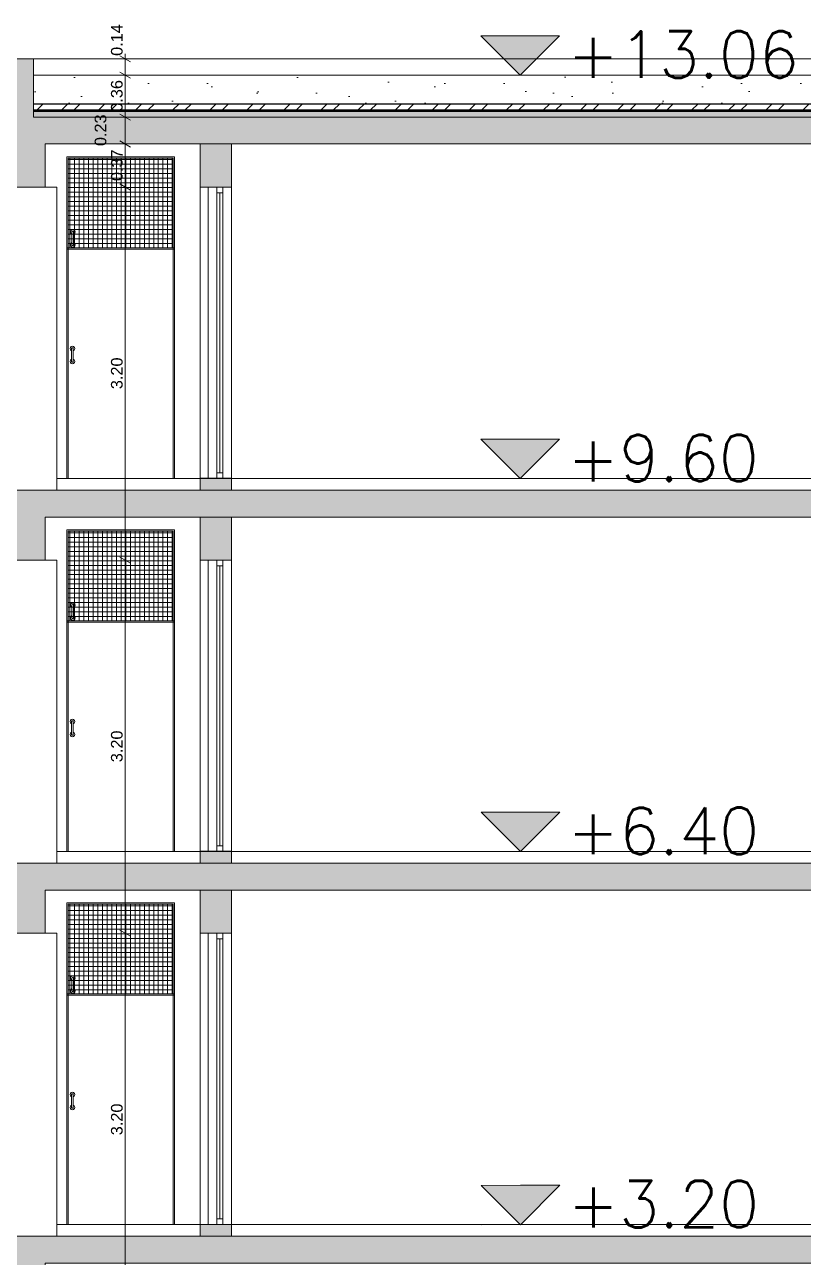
# Model space of a CAD drawing. Header units: millimetres. Extents: x 475616349 to 476941521, y 4620115302 to 4621446928.
# Drawn here: x 476648706 to 476655391, y 4620572790 to 4620583364 of the extents above; entities that cross this region are included whole.
import ezdxf

# ---------------------------------------------------------------- set-up
doc = ezdxf.new("R2010")
doc.units = ezdxf.units.MM
doc.header["$MEASUREMENT"] = 0
doc.linetypes.add('Long Dashed', pattern=[1058.333302, 634.99999, -423.333311])
for name, color, linetype, lineweight in [('0_0 Architecture_Pen_No__7', 7, 'Continuous', 0), ('0_Pen_No__1_Pen_No__250', 7, 'Continuous', 0), ('0_Pen_No__250_Pen_No__142', 142, 'Continuous', 0), ('2D Drafting - General_Pen_No__250_Pen_No__7', 7, 'Continuous', 0), ('2D Drafting - General_Pen_No__250_Pen_No__7_Pen_No__250', 7, 'Continuous', 0), ('2D Drafting - General_Pen_No__250_Pen_No__7_Pen_No__7', 7, 'Continuous', 0), ('Dimensioning - General_Pen_No__142', 142, 'Continuous', 0), ('gegmebi_Pen_No__7_Pen_No__250', 7, 'Continuous', 0), ('gegmebi_Pen_No__7_Pen_No__7', 7, 'Continuous', 0), ('kar-panjara_Pen_No__7_Pen_No__250', 7, 'Continuous', 0), ('New_2D Drafting - General_Pen_No__250', 7, 'Continuous', 0), ('New_2D Drafting - General_Pen_No__250_Pen_No__7_Pen_No__250', 7, 'Continuous', 0), ('New_Structural - Bearing_Pen_No__250', 7, 'Continuous', 0), ('zoma_Pen_No__1_Pen_No__142', 142, 'Continuous', 0)]:
    doc.layers.add(name, color=color, linetype=linetype, lineweight=lineweight)
doc.layers.add('Dimensioning - General', color=7, linetype='Continuous')
doc.layers.add('New_2D Drafting - General_Pen_No__254', color=7, linetype='Continuous', lineweight=0, true_color=0xcccccc)
doc.layers.add('New_Structural - Bearing_Pen_No__14', color=7, linetype='Continuous', lineweight=0, true_color=0xc6880c)
doc.styles.add('GENERATED_STYLE_2', font='arial.ttf')
doc.dimstyles.new('GENERATED_STYLE__5', dxfattribs={"dimtxt": 100, "dimasz": 68.640772, "dimexe": 0.18, "dimexo": 0.0625, "dimgap": 0.09, "dimtad": 1, "dimlfac": 0.001, "dimzin": 0, "dimdsep": 46, "dimtxsty": 'GENERATED_STYLE_2', "dimblk": 'ARROWHEAD_2', "dimblk1": 'ARROWHEAD_2', "dimblk2": 'ARROWHEAD_2', "dimcen": 0.09, "dimse1": 1, "dimse2": 1, "dimclrd": 142, "dimclre": 142, "dimclrt": 142, "dimadec": 0, "dimazin": 0, "dimtfac": 1, "dimtdec": 4, "dimtmove": 0, "dimatfit": 3, "dimfxl": 1, "dimtolj": 1, "dimtzin": 0, "dimarcsym": 0})
pattern_1 = [(0, (476577134.07, 4620325125.74), (0, 40), []), (90, (476577134.07, 4620325125.74), (-40, 0), [])]
pattern_2 = [(45, (476577134.1, 4620325125.74), (-459.6194, 459.6194), []), (45, (476577042.15, 4620325217.66), (-459.6194, 459.6194), [])]

# ---------------------------------------------------------------- blocks, each defined once
blk = doc.blocks.new('*D269', base_point=(476577134, 4620325126))
at = {"layer": 'Dimensioning - General_Pen_No__142', "color": 142, "linetype": 'Continuous', "lineweight": 0, "transparency": 16777216}
for p, q in [((476649524, 4620575597), (476649614, 4620575544)), ((476649569, 4620572370), (476649569, 4620575570)), ((476649524, 4620572397), (476649614, 4620572344))]:
    blk.add_line(p, q, dxfattribs=at)
at = {"layer": 'Dimensioning - General_Pen_No__142', "color": 142, "lineweight": 0, "transparency": 16777216, "insert": (476649549, 4620573837), "char_height": 100, "attachment_point": 7, "rotation": 90, "style": 'GENERATED_STYLE_2'}
blk.add_mtext('\\A1;{\\pql;\\fArial CYR|b0|i0|c204|p34;3.20}', dxfattribs=at)
blk = doc.blocks.new('ARROWHEAD_2')
at = {"color": 0, "linetype": 'Continuous', "lineweight": 0}
for p, q in [((0, 0), (-1, 0)), ((-0.38, -0.66), (0.38, 0.66))]:
    blk.add_line(p, q, dxfattribs=at)
blk = doc.blocks.new('*D270', base_point=(476577134, 4620325126))
at = {"layer": 'Dimensioning - General_Pen_No__142', "color": 142, "linetype": 'Continuous', "lineweight": 0, "transparency": 16777216}
for p, q in [((476649524, 4620578797), (476649614, 4620578744)), ((476649569, 4620575570), (476649569, 4620578770)), ((476649524, 4620575597), (476649614, 4620575544))]:
    blk.add_line(p, q, dxfattribs=at)
at = {"layer": 'Dimensioning - General_Pen_No__142', "color": 142, "lineweight": 0, "transparency": 16777216, "insert": (476649549, 4620577037), "char_height": 100, "attachment_point": 7, "rotation": 90, "style": 'GENERATED_STYLE_2'}
blk.add_mtext('\\A1;{\\pql;\\fArial CYR|b0|i0|c204|p34;3.20}', dxfattribs=at)
blk = doc.blocks.new('*D271', base_point=(476577134, 4620325126))
at = {"layer": 'Dimensioning - General_Pen_No__142', "color": 142, "linetype": 'Continuous', "lineweight": 0, "transparency": 16777216}
for p, q in [((476649524, 4620581997), (476649614, 4620581944)), ((476649569, 4620578770), (476649569, 4620581970)), ((476649524, 4620578797), (476649614, 4620578744))]:
    blk.add_line(p, q, dxfattribs=at)
at = {"layer": 'Dimensioning - General_Pen_No__142', "color": 142, "lineweight": 0, "transparency": 16777216, "insert": (476649549, 4620580237), "char_height": 100, "attachment_point": 7, "rotation": 90, "style": 'GENERATED_STYLE_2'}
blk.add_mtext('\\A1;{\\pql;\\fArial CYR|b0|i0|c204|p34;3.20}', dxfattribs=at)
blk = doc.blocks.new('*D272', base_point=(476577134, 4620325126))
at = {"layer": 'Dimensioning - General_Pen_No__142', "color": 142, "linetype": 'Continuous', "lineweight": 0, "transparency": 16777216}
for p, q in [((476649524, 4620582366), (476649614, 4620582314)), ((476649569, 4620581970), (476649569, 4620582340)), ((476649524, 4620581997), (476649614, 4620581944))]:
    blk.add_line(p, q, dxfattribs=at)
at = {"layer": 'Dimensioning - General_Pen_No__142', "color": 142, "lineweight": 0, "transparency": 16777216, "char_height": 100, "attachment_point": 7, "rotation": 90, "style": 'GENERATED_STYLE_2'}
for s, insert in [('\\A1;{\\pql;\\fArial CYR|b0|i0|c204|p34;0.23}', (476649409, 4620582322)), ('\\A1;{\\pql;\\fArial CYR|b0|i0|c204|p34;0.37}', (476649549, 4620582022))]:
    blk.add_mtext(s, dxfattribs=dict(at, insert=insert))
blk = doc.blocks.new('*D273', base_point=(476577134, 4620325126))
at = {"layer": 'Dimensioning - General_Pen_No__142', "color": 142, "linetype": 'Continuous', "lineweight": 0, "transparency": 16777216}
for p, q in [((476649524, 4620582597), (476649614, 4620582544)), ((476649569, 4620582340), (476649569, 4620582570)), ((476649524, 4620582366), (476649614, 4620582314))]:
    blk.add_line(p, q, dxfattribs=at)
blk = doc.blocks.new('*D274', base_point=(476577134, 4620325126))
at = {"layer": 'Dimensioning - General_Pen_No__142', "color": 142, "linetype": 'Continuous', "lineweight": 0, "transparency": 16777216}
for p, q in [((476649524, 4620582957), (476649614, 4620582904)), ((476649569, 4620582570), (476649569, 4620582930)), ((476649524, 4620582597), (476649614, 4620582544))]:
    blk.add_line(p, q, dxfattribs=at)
at = {"layer": 'Dimensioning - General_Pen_No__142', "color": 142, "lineweight": 0, "transparency": 16777216, "insert": (476649549, 4620582617), "char_height": 100, "attachment_point": 7, "rotation": 90, "style": 'GENERATED_STYLE_2'}
blk.add_mtext('\\A1;{\\pql;\\fArial CYR|b0|i0|c204|p34;0.36}', dxfattribs=at)
blk = doc.blocks.new('*D275', base_point=(476577134, 4620325126))
at = {"layer": 'Dimensioning - General_Pen_No__142', "color": 142, "linetype": 'Continuous', "lineweight": 0, "transparency": 16777216}
for p, q in [((476649614, 4620583044), (476649524, 4620583096)), ((476649569, 4620583070), (476649569, 4620583114)), ((476649569, 4620582930), (476649569, 4620583070)), ((476649524, 4620582957), (476649614, 4620582904))]:
    blk.add_line(p, q, dxfattribs=at)
at = {"layer": 'Dimensioning - General_Pen_No__142', "color": 142, "lineweight": 0, "transparency": 16777216, "insert": (476649549, 4620583096), "char_height": 100, "attachment_point": 7, "rotation": 90, "style": 'GENERATED_STYLE_2'}
blk.add_mtext('\\A1;{\\pql;\\fArial CYR|b0|i0|c204|p34;0.14}', dxfattribs=at)

msp = doc.modelspace()

# ---------------------------------------------------------------- hatches: boundary and pattern name
at = {"layer": '0_0 Architecture_Pen_No__7', "linetype": 'Continuous', "lineweight": 0}
h = msp.add_hatch(dxfattribs=at)
h.set_pattern_fill('CUT_STONE', style=0, pattern_type=2)
h.set_pattern_definition([(45, (476577134.07, 4620325925.74), (-254.55844, 254.55844), [0, -240, 0, -360]), (110, (476577934.07, 4620325925.74), (338.28934, 123.12725), [0, -176, 0, -304])])
h.paths.add_polyline_path([(476660841.375, 4620582930.439), (476648781.411, 4620582930.439), (476648781.411, 4620582684.68), (476660841.375, 4620582684.68)])
h = msp.add_hatch(dxfattribs=at)
h.set_pattern_fill('DOUBLE_1_4', style=0, pattern_type=2)
h.set_pattern_definition(pattern_2)
h.paths.add_polyline_path([(476660841.375, 4620582684.68), (476648781.411, 4620582684.68), (476648781.411, 4620582681.68), (476660841.375, 4620582681.68)])
h = msp.add_hatch(dxfattribs=at)
h.set_pattern_fill('STEEL', style=0, pattern_type=2)
h.set_pattern_definition([(45, (476577134.07, 4620325125.74), (-159.09903, 159.09903), []), (45, (476577081.04, 4620325178.77), (-159.09903, 159.09903), [])])
h.paths.add_polyline_path([(476660841.375, 4620582681.68), (476648781.411, 4620582681.68), (476648781.411, 4620582632.059), (476660841.375, 4620582632.059)])
h = msp.add_hatch(dxfattribs=at)
h.set_pattern_fill('DOUBLE_1_4', style=0, pattern_type=2)
h.set_pattern_definition(pattern_2)
h.paths.add_polyline_path([(476660841.375, 4620582632.059), (476648781.411, 4620582632.059), (476648781.411, 4620582629.059), (476660841.375, 4620582629.059)])
h = msp.add_hatch(dxfattribs=at)
h.set_pattern_fill('ALUMINUM', style=0, pattern_type=2)
h.set_pattern_definition([(45, (476577134.07, 4620325125.74), (-176.7767, 176.7767), []), (45, (476577098.72, 4620325161.1), (-176.7767, 176.7767), []), (45, (476577063.36, 4620325196.45), (-176.7767, 176.7767), [])])
h.paths.add_polyline_path([(476660841.375, 4620582629.059), (476648781.411, 4620582629.059), (476648781.411, 4620582621.059), (476660841.375, 4620582621.059)])
h = msp.add_hatch(dxfattribs=at)
h.set_pattern_fill('STRUCTURAL_CONCRETE', style=0, pattern_type=2)
h.set_pattern_definition([(0, (476577134.1, 4620325125.74), (0, 623.5383), [60, -300]), (0, (476577314.1, 4620325437.5), (0, 623.5383), [60, -300]), (60, (476577134.1, 4620325125.74), (-540, 311.7692), [60, -300]), (60, (476577494.1, 4620325125.74), (-540, 311.7692), [60, -300]), (120, (476577194.1, 4620325125.74), (540, 311.7692), [60, -300]), (120, (476577554.1, 4620325125.74), (540, 311.7692), [60, -300]), (0, (476577134.07, 4620325185.74), (0, 120.000005), [0, -120.000005, 0, -180.00001]), (45, (476577194.07, 4620325185.74), (-84.852817, 84.852817), [0, -90.000004, 0, -150.000006])])
h.paths.add_polyline_path([(476660841.375, 4620582620.059), (476648781.411, 4620582620.059), (476648781.411, 4620582570.439), (476660841.375, 4620582570.439)])
at = {"layer": '0_Pen_No__250_Pen_No__142', "linetype": 'Continuous', "lineweight": 0}
for points in [[(476652961.474, 4620582930.437), (476653299.003, 4620583268.131), (476652623.78, 4620583267.966)], [(476652961.474, 4620579469.726), (476653299.003, 4620579807.419), (476652623.78, 4620579807.254)], [(476652962.255, 4620576269.725), (476653299.784, 4620576607.419), (476652624.562, 4620576607.254)], [(476652963.036, 4620573069.726), (476653300.565, 4620573407.419), (476652625.343, 4620573407.254)]]:
    msp.add_hatch(color=142, dxfattribs=at).paths.add_polyline_path(points)
at = {"layer": '2D Drafting - General_Pen_No__250_Pen_No__7', "linetype": 'Continuous', "lineweight": 0}
for points in [[(476648581.758, 4620581970.438), (476648581.758, 4620583070.007), (476648781.412, 4620583070.007), (476648781.412, 4620582570.439), (476660841.375, 4620582570.439), (476660841.375, 4620582340.346), (476659331.824, 4620582340.346), (476659031.408, 4620582340.346), (476648881.408, 4620582340.346), (476648881.408, 4620581970.438)], [(476647381.778, 4620579409.629), (476648511.408, 4620579409.63), (476648511.408, 4620579471.439), (476648581.757, 4620579471.439), (476648631.409, 4620579471.439), (476648631.409, 4620579370.439), (476660841.375, 4620579370.439), (476660841.375, 4620579140.346), (476659331.824, 4620579140.346), (476659031.408, 4620579140.346), (476648881.408, 4620579140.346), (476648881.408, 4620578770.439), (476648581.658, 4620578770.439), (476648581.717, 4620579189.559), (476648581.244, 4620579189.559), (476648543.451, 4620579189.559), (476647381.778, 4620579189.559)], [(476647381.778, 4620576209.629), (476648511.408, 4620576209.63), (476648511.408, 4620576271.439), (476648581.757, 4620576271.439), (476648631.409, 4620576271.439), (476648631.409, 4620576170.439), (476660841.375, 4620576170.439), (476660841.375, 4620575940.346), (476659331.824, 4620575940.346), (476659031.408, 4620575940.346), (476648881.408, 4620575940.346), (476648881.408, 4620575570.439), (476648581.658, 4620575570.439), (476648581.717, 4620575989.559), (476648581.244, 4620575989.559), (476648543.451, 4620575989.559), (476647381.778, 4620575989.559)], [(476647381.778, 4620573009.629), (476648511.408, 4620573009.63), (476648511.408, 4620573071.439), (476648581.757, 4620573071.439), (476648631.409, 4620573071.439), (476648631.409, 4620572970.439), (476660841.375, 4620572970.439), (476660841.375, 4620572740.346), (476659331.824, 4620572740.346), (476659031.408, 4620572740.346), (476648881.408, 4620572740.346), (476648881.408, 4620572370.439), (476648581.658, 4620572370.439), (476648581.717, 4620572789.559), (476648581.244, 4620572789.559), (476648543.451, 4620572789.559), (476647381.778, 4620572789.559)]]:
    msp.add_hatch(color=7, dxfattribs=at).paths.add_polyline_path(points)
at = {"layer": '2D Drafting - General_Pen_No__250_Pen_No__7_Pen_No__7', "linetype": 'Continuous', "lineweight": 0}
for points in [[(476650211.909, 4620582340.346), (476650211.909, 4620581970.438), (476650481.57, 4620581970.438), (476650481.57, 4620582340.346)], [(476650211.909, 4620579472.493), (476650211.909, 4620579370.439), (476650481.57, 4620579370.439), (476650481.57, 4620579472.493)], [(476650211.909, 4620579140.346), (476650211.909, 4620578770.438), (476650481.57, 4620578770.438), (476650481.57, 4620579140.346)], [(476650211.909, 4620576272.493), (476650211.909, 4620576170.439), (476650481.57, 4620576170.439), (476650481.57, 4620576272.493)], [(476650211.909, 4620575940.346), (476650211.909, 4620575570.438), (476650481.57, 4620575570.438), (476650481.57, 4620575940.346)], [(476650211.909, 4620573072.493), (476650211.909, 4620572970.439), (476650481.57, 4620572970.439), (476650481.57, 4620573072.493)]]:
    msp.add_hatch(color=7, dxfattribs=at).paths.add_polyline_path(points)
at = {"layer": 'New_2D Drafting - General_Pen_No__250_Pen_No__7_Pen_No__250', "linetype": 'Continuous', "lineweight": 0}
h = msp.add_hatch(dxfattribs=at)
h.set_pattern_fill('BATT_INSULATION', style=0, pattern_type=2)
h.set_pattern_definition([(60, (476577134.07, 4620325125.74), (-38.971143, 22.5), []), (122.833095, (476577134.07, 4620325125.74), (36.8060797, 18.75), [])])
h.paths.add_polyline_path([(476648781.411, 4620582621.059), (476648781.411, 4620582620.059), (476660841.375, 4620582620.059), (476660841.375, 4620582621.059)])
at = {"layer": 'New_2D Drafting - General_Pen_No__254', "linetype": 'Continuous', "lineweight": 0, "true_color": 0xcccccc}
h = msp.add_hatch(dxfattribs=at)
h.set_pattern_fill('GRID_100X100', color=254, style=0, pattern_type=2)
h.set_pattern_definition(pattern_1)
h.paths.add_polyline_path([(476649981.566, 4620581450.369), (476649081.567, 4620581450.369), (476649081.567, 4620582218.368), (476649981.566, 4620582218.368)])
h = msp.add_hatch(dxfattribs=at)
h.set_pattern_fill('GRID_100X100', color=254, style=0, pattern_type=2)
h.set_pattern_definition(pattern_1)
h.paths.add_polyline_path([(476649981.566, 4620578250.369), (476649081.567, 4620578250.369), (476649081.567, 4620579018.368), (476649981.566, 4620579018.368)])
h = msp.add_hatch(dxfattribs=at)
h.set_pattern_fill('GRID_100X100', color=254, style=0, pattern_type=2)
h.set_pattern_definition(pattern_1)
h.paths.add_polyline_path([(476649981.566, 4620575050.369), (476649081.567, 4620575050.369), (476649081.567, 4620575818.368), (476649981.566, 4620575818.368)])

# ---------------------------------------------------------------- linework, layer by layer
at = {"layer": '0_0 Architecture_Pen_No__7', "color": 7, "linetype": 'Continuous', "lineweight": 0, "flags": 128}
for points in [[(476660841.375, 4620582930.439), (476648781.411, 4620582930.439), (476648781.411, 4620582684.68), (476660841.375, 4620582684.68)], [(476660841.375, 4620582684.68), (476648781.411, 4620582684.68), (476648781.411, 4620582681.68), (476660841.375, 4620582681.68)], [(476660841.375, 4620582681.68), (476648781.411, 4620582681.68), (476648781.411, 4620582632.059), (476660841.375, 4620582632.059)], [(476660841.375, 4620582632.059), (476648781.411, 4620582632.059), (476648781.411, 4620582629.059), (476660841.375, 4620582629.059)], [(476660841.375, 4620582629.059), (476648781.411, 4620582629.059), (476648781.411, 4620582621.059), (476660841.375, 4620582621.059)], [(476660841.375, 4620582620.059), (476648781.411, 4620582620.059), (476648781.411, 4620582570.439), (476660841.375, 4620582570.439)]]:
    msp.add_lwpolyline(points, close=True, dxfattribs=at)
at = {"layer": '0_Pen_No__1_Pen_No__250', "color": 7, "linetype": 'Continuous', "lineweight": 0, "flags": 128}
for points in [[(476652961.474, 4620582930.437), (476652623.78, 4620583267.966), (476652961.391, 4620583268.048)], [(476652961.474, 4620582930.437), (476653299.003, 4620583268.131), (476652961.391, 4620583268.048)], [(476654223.863, 4620582930.745), (476652623.863, 4620582930.355)], [(476652961.474, 4620579469.726), (476652623.78, 4620579807.254), (476652961.391, 4620579807.337)], [(476652961.474, 4620579469.726), (476653299.003, 4620579807.419), (476652961.391, 4620579807.337)], [(476654223.863, 4620579470.034), (476652623.863, 4620579469.643)], [(476652962.255, 4620576269.725), (476652624.562, 4620576607.254), (476652962.173, 4620576607.337)], [(476652962.255, 4620576269.725), (476653299.784, 4620576607.419), (476652962.173, 4620576607.337)], [(476654224.644, 4620576270.034), (476652624.644, 4620576269.643)], [(476652963.036, 4620573069.726), (476652625.343, 4620573407.254), (476652962.954, 4620573407.337)], [(476652963.036, 4620573069.726), (476653300.565, 4620573407.419), (476652962.954, 4620573407.337)], [(476654225.425, 4620573070.034), (476652625.425, 4620573069.643)]]:
    msp.add_lwpolyline(points, dxfattribs=at)
at = {"layer": '0_Pen_No__250_Pen_No__142', "color": 142, "linetype": 'Continuous', "lineweight": 0, "flags": 128}
for points in [[(476652961.474, 4620582930.437), (476653299.003, 4620583268.131), (476652623.78, 4620583267.966)], [(476652961.474, 4620579469.726), (476653299.003, 4620579807.419), (476652623.78, 4620579807.254)], [(476652962.255, 4620576269.725), (476653299.784, 4620576607.419), (476652624.562, 4620576607.254)], [(476652963.036, 4620573069.726), (476653300.565, 4620573407.419), (476652625.343, 4620573407.254)]]:
    msp.add_lwpolyline(points, close=True, dxfattribs=at)
at = {"layer": '2D Drafting - General_Pen_No__250_Pen_No__7', "color": 7, "linetype": 'Continuous', "lineweight": 0, "flags": 128}
for points in [[(476648581.758, 4620581970.438), (476648581.758, 4620583070.007), (476648781.412, 4620583070.007), (476648781.412, 4620582570.439), (476660841.375, 4620582570.439), (476660841.375, 4620582340.346), (476659331.824, 4620582340.346), (476659031.408, 4620582340.346), (476648881.408, 4620582340.346), (476648881.408, 4620581970.438)], [(476647381.778, 4620579409.629), (476648511.408, 4620579409.63), (476648511.408, 4620579471.439), (476648581.757, 4620579471.439), (476648631.409, 4620579471.439), (476648631.409, 4620579370.439), (476660841.375, 4620579370.439), (476660841.375, 4620579140.346), (476659331.824, 4620579140.346), (476659031.408, 4620579140.346), (476648881.408, 4620579140.346), (476648881.408, 4620578770.439), (476648581.658, 4620578770.439), (476648581.717, 4620579189.559), (476648581.244, 4620579189.559), (476648543.451, 4620579189.559), (476647381.778, 4620579189.559)], [(476647381.778, 4620576209.629), (476648511.408, 4620576209.63), (476648511.408, 4620576271.439), (476648581.757, 4620576271.439), (476648631.409, 4620576271.439), (476648631.409, 4620576170.439), (476660841.375, 4620576170.439), (476660841.375, 4620575940.346), (476659331.824, 4620575940.346), (476659031.408, 4620575940.346), (476648881.408, 4620575940.346), (476648881.408, 4620575570.439), (476648581.658, 4620575570.439), (476648581.717, 4620575989.559), (476648581.244, 4620575989.559), (476648543.451, 4620575989.559), (476647381.778, 4620575989.559)], [(476647381.778, 4620573009.629), (476648511.408, 4620573009.63), (476648511.408, 4620573071.439), (476648581.757, 4620573071.439), (476648631.409, 4620573071.439), (476648631.409, 4620572970.439), (476660841.375, 4620572970.439), (476660841.375, 4620572740.346), (476659331.824, 4620572740.346), (476659031.408, 4620572740.346), (476648881.408, 4620572740.346), (476648881.408, 4620572370.439), (476648581.658, 4620572370.439), (476648581.717, 4620572789.559), (476648581.244, 4620572789.559), (476648543.451, 4620572789.559), (476647381.778, 4620572789.559)]]:
    msp.add_lwpolyline(points, close=True, dxfattribs=at)
at = {"layer": '2D Drafting - General_Pen_No__250_Pen_No__7_Pen_No__250', "color": 7, "linetype": 'Continuous', "lineweight": 0, "flags": 128}
for points in [[(476650211.909, 4620582340.346), (476650211.909, 4620581970.438), (476650481.57, 4620581970.438), (476650481.57, 4620582340.346)], [(476650211.909, 4620579472.493), (476650211.909, 4620579370.439), (476650481.57, 4620579370.439), (476650481.57, 4620579472.493)], [(476650211.909, 4620579140.346), (476650211.909, 4620578770.438), (476650481.57, 4620578770.438), (476650481.57, 4620579140.346)], [(476650211.909, 4620576272.493), (476650211.909, 4620576170.439), (476650481.57, 4620576170.439), (476650481.57, 4620576272.493)], [(476650211.909, 4620575940.346), (476650211.909, 4620575570.438), (476650481.57, 4620575570.438), (476650481.57, 4620575940.346)], [(476650211.909, 4620573072.493), (476650211.909, 4620572970.439), (476650481.57, 4620572970.439), (476650481.57, 4620573072.493)]]:
    msp.add_lwpolyline(points, close=True, dxfattribs=at)
at = {"layer": 'gegmebi_Pen_No__7_Pen_No__250', "color": 7, "linetype": 'Continuous', "lineweight": 0}
msp.add_line((476648581.67, 4620583070.007), (476660841.375, 4620583070.007), dxfattribs=at)
at = {"layer": 'gegmebi_Pen_No__7_Pen_No__250', "color": 7, "linetype": 'Continuous', "lineweight": 0, "flags": 128}
for points in [[(476650356.57, 4620581970.438), (476650406.57, 4620581970.438), (476650406.57, 4620579470.439), (476650356.57, 4620579470.439)], [(476650356.57, 4620581920.438), (476650406.57, 4620581920.438), (476650406.57, 4620581970.438), (476650356.57, 4620581970.438)], [(476655481.058, 4620579370.439), (476648981.758, 4620579370.439), (476648981.758, 4620579470.439), (476655481.058, 4620579470.439)], [(476650356.57, 4620579470.439), (476650406.57, 4620579470.439), (476650406.57, 4620579520.277), (476650356.57, 4620579520.277)], [(476650356.57, 4620578770.438), (476650406.57, 4620578770.438), (476650406.57, 4620576270.439), (476650356.57, 4620576270.439)], [(476650356.57, 4620578720.438), (476650406.57, 4620578720.438), (476650406.57, 4620578770.438), (476650356.57, 4620578770.438)], [(476655481.058, 4620576170.439), (476648981.758, 4620576170.439), (476648981.758, 4620576270.439), (476655481.058, 4620576270.439)], [(476650356.57, 4620576270.439), (476650406.57, 4620576270.439), (476650406.57, 4620576320.277), (476650356.57, 4620576320.277)], [(476650356.57, 4620575570.438), (476650406.57, 4620575570.438), (476650406.57, 4620573070.439), (476650356.57, 4620573070.439)], [(476650356.57, 4620575520.438), (476650406.57, 4620575520.438), (476650406.57, 4620575570.438), (476650356.57, 4620575570.438)], [(476650356.57, 4620573070.439), (476650406.57, 4620573070.439), (476650406.57, 4620573120.277), (476650356.57, 4620573120.277)], [(476655481.058, 4620572970.439), (476648981.758, 4620572970.439), (476648981.758, 4620573070.439), (476655481.058, 4620573070.439)]]:
    msp.add_lwpolyline(points, close=True, dxfattribs=at)
at = {"layer": 'gegmebi_Pen_No__7_Pen_No__7', "color": 7, "linetype": 'Continuous', "lineweight": 0}
for p, q in [((476650381.57, 4620581920.438), (476650381.57, 4620579520.277)), ((476650381.57, 4620578720.438), (476650381.57, 4620576320.277)), ((476650381.57, 4620575520.438), (476650381.57, 4620573120.277))]:
    msp.add_line(p, q, dxfattribs=at)
at = {"layer": 'kar-panjara_Pen_No__7_Pen_No__250', "color": 7, "linetype": 'Continuous', "lineweight": 0, "flags": 128}
for points in [[(476648581.67, 4620581970.438), (476648581.67, 4620579370.439), (476648981.67, 4620579370.439), (476648981.67, 4620581970.438)], [(476650211.909, 4620581970.438), (476650211.909, 4620579370.439), (476650481.57, 4620579370.439), (476650481.57, 4620581970.438)], [(476650481.57, 4620581970.438), (476650281.57, 4620581970.438), (476650281.57, 4620579470.439), (476650481.57, 4620579470.439)], [(476650211.909, 4620578770.438), (476650211.909, 4620576170.439), (476650481.57, 4620576170.439), (476650481.57, 4620578770.438)], [(476650481.57, 4620578770.438), (476650281.57, 4620578770.438), (476650281.57, 4620576270.439), (476650481.57, 4620576270.439)], [(476648581.67, 4620575570.438), (476648581.67, 4620572970.439), (476648981.67, 4620572970.439), (476648981.67, 4620575570.438)], [(476650211.909, 4620575570.438), (476650211.909, 4620572970.439), (476650481.57, 4620572970.439), (476650481.57, 4620575570.438)], [(476650481.57, 4620575570.438), (476650281.57, 4620575570.438), (476650281.57, 4620573070.439), (476650481.57, 4620573070.439)]]:
    msp.add_lwpolyline(points, close=True, dxfattribs=at)
msp.add_lwpolyline([(476648581.67, 4620576170.439), (476648981.67, 4620576170.439), (476648981.67, 4620578770.438), (476648581.67, 4620578770.438)], dxfattribs=at)
at = {"layer": 'New_2D Drafting - General_Pen_No__250', "color": 7, "linetype": 'Continuous', "lineweight": 0, "flags": 128}
for points in [[(476649981.566, 4620581450.369), (476649081.567, 4620581450.369), (476649081.567, 4620582218.368), (476649981.566, 4620582218.368)], [(476649981.566, 4620578250.369), (476649081.567, 4620578250.369), (476649081.567, 4620579018.368), (476649981.566, 4620579018.368)], [(476649981.566, 4620575050.369), (476649081.567, 4620575050.369), (476649081.567, 4620575818.368), (476649981.566, 4620575818.368)]]:
    msp.add_lwpolyline(points, close=True, dxfattribs=at)
at = {"layer": 'New_2D Drafting - General_Pen_No__250_Pen_No__7_Pen_No__250', "color": 7, "linetype": 'Continuous', "lineweight": 0, "flags": 128}
msp.add_lwpolyline([(476648781.411, 4620582621.059), (476648781.411, 4620582620.059), (476660841.375, 4620582620.059), (476660841.375, 4620582621.059)], close=True, dxfattribs=at)
at = {"layer": 'New_Structural - Bearing_Pen_No__14', "color": 42, "linetype": 'Long Dashed', "lineweight": 0, "true_color": 0xc6880c}
msp.add_line((476641611.132, 4620582570.439), (476672045.393, 4620582570.439), dxfattribs=at)
at = {"layer": 'New_Structural - Bearing_Pen_No__250', "color": 7, "linetype": 'Continuous', "lineweight": 0}
for p, q in [((476649293.565, 4620582230.368), (476649069.567, 4620582230.368)), ((476649069.567, 4620582230.368), (476649069.567, 4620581450.368)), ((476649081.567, 4620582218.368), (476649081.567, 4620581450.368)), ((476649081.567, 4620582218.368), (476649981.565, 4620582218.368)), ((476649293.565, 4620582230.368), (476649993.565, 4620582230.368)), ((476649981.565, 4620582218.368), (476649981.565, 4620581450.368)), ((476649993.565, 4620582230.368), (476649993.565, 4620581450.368)), ((476649102.019, 4620581595.368), (476649099.339, 4620581585.368)), ((476649099.339, 4620581585.368), (476649102.019, 4620581575.368)), ((476649109.339, 4620581602.689), (476649102.019, 4620581595.368)), ((476649102.019, 4620581575.368), (476649109.339, 4620581568.048)), ((476649119.339, 4620581605.368), (476649109.339, 4620581602.689)), ((476649109.339, 4620581568.048), (476649112.339, 4620581567.244)), ((476649113.277, 4620581588.868), (476649112.339, 4620581585.368)), ((476649112.339, 4620581585.368), (476649112.339, 4620581581.349)), ((476649112.339, 4620581581.349), (476649112.339, 4620581570.368)), ((476649112.339, 4620581570.368), (476649112.339, 4620581555.368)), ((476649115.839, 4620581591.43), (476649113.277, 4620581588.868)), ((476649119.339, 4620581592.368), (476649115.839, 4620581591.43)), ((476649129.339, 4620581602.689), (476649119.339, 4620581605.368)), ((476649122.839, 4620581591.43), (476649119.339, 4620581592.368)), ((476649125.401, 4620581588.868), (476649122.839, 4620581591.43)), ((476649126.339, 4620581585.368), (476649125.401, 4620581588.868)), ((476649126.339, 4620581585.368), (476649126.339, 4620581581.349)), ((476649126.339, 4620581581.349), (476649126.339, 4620581570.368)), ((476649126.339, 4620581570.368), (476649126.339, 4620581555.368)), ((476649126.339, 4620581567.244), (476649129.339, 4620581568.048)), ((476649136.66, 4620581595.368), (476649129.339, 4620581602.689)), ((476649129.339, 4620581568.048), (476649136.66, 4620581575.368)), ((476649139.339, 4620581585.368), (476649136.66, 4620581595.368)), ((476649136.66, 4620581575.368), (476649139.339, 4620581585.368)), ((476649102.019, 4620581485.368), (476649099.339, 4620581475.368)), ((476649099.339, 4620581475.368), (476649102.019, 4620581465.368)), ((476649109.339, 4620581492.689), (476649102.019, 4620581485.368)), ((476649102.019, 4620581465.368), (476649109.339, 4620581458.048)), ((476649112.339, 4620581493.492), (476649109.339, 4620581492.689)), ((476649109.339, 4620581458.048), (476649119.339, 4620581455.368)), ((476649112.339, 4620581505.368), (476649112.339, 4620581555.368)), ((476649112.339, 4620581490.368), (476649112.339, 4620581505.368)), ((476649112.339, 4620581479.387), (476649112.339, 4620581490.368)), ((476649112.339, 4620581475.368), (476649112.339, 4620581479.387)), ((476649112.339, 4620581475.368), (476649113.277, 4620581471.868)), ((476649113.277, 4620581471.868), (476649115.839, 4620581469.306)), ((476649115.839, 4620581469.306), (476649119.339, 4620581468.368)), ((476649119.339, 4620581468.368), (476649122.839, 4620581469.306)), ((476649119.339, 4620581455.368), (476649129.339, 4620581458.048)), ((476649122.839, 4620581469.306), (476649125.401, 4620581471.868)), ((476649125.401, 4620581471.868), (476649126.339, 4620581475.368)), ((476649126.339, 4620581505.368), (476649126.339, 4620581555.368)), ((476649126.339, 4620581490.368), (476649126.339, 4620581505.368)), ((476649129.339, 4620581492.689), (476649126.339, 4620581493.492)), ((476649126.339, 4620581479.387), (476649126.339, 4620581490.368)), ((476649126.339, 4620581475.368), (476649126.339, 4620581479.387)), ((476649136.66, 4620581485.368), (476649129.339, 4620581492.689)), ((476649129.339, 4620581458.048), (476649136.66, 4620581465.368)), ((476649139.339, 4620581475.368), (476649136.66, 4620581485.368)), ((476649136.66, 4620581465.368), (476649139.339, 4620581475.368)), ((476649069.567, 4620581450.368), (476649069.567, 4620579470.439)), ((476649069.567, 4620581450.368), (476649993.565, 4620581450.368)), ((476649993.565, 4620581438.368), (476649069.567, 4620581438.368)), ((476649081.567, 4620581450.368), (476649081.567, 4620579470.439)), ((476649981.565, 4620581450.368), (476649981.565, 4620579470.439)), ((476649993.565, 4620581450.368), (476649993.565, 4620579470.439)), ((476649116.66, 4620580605.368), (476649106.66, 4620580602.689)), ((476649126.66, 4620580602.689), (476649116.66, 4620580605.368)), ((476649099.339, 4620580595.368), (476649096.66, 4620580585.368)), ((476649096.66, 4620580585.368), (476649099.339, 4620580575.368)), ((476649106.66, 4620580602.689), (476649099.339, 4620580595.368)), ((476649099.339, 4620580575.368), (476649106.66, 4620580568.048)), ((476649106.66, 4620580568.048), (476649109.66, 4620580567.244)), ((476649110.597, 4620580588.868), (476649109.66, 4620580585.368)), ((476649109.66, 4620580585.368), (476649109.66, 4620580581.349)), ((476649109.66, 4620580581.349), (476649109.66, 4620580570.368)), ((476649109.66, 4620580570.368), (476649109.66, 4620580555.368)), ((476649109.66, 4620580505.368), (476649109.66, 4620580555.368)), ((476649109.66, 4620580490.368), (476649109.66, 4620580505.368)), ((476649113.16, 4620580591.43), (476649110.597, 4620580588.868)), ((476649116.66, 4620580592.368), (476649113.16, 4620580591.43)), ((476649120.16, 4620580591.43), (476649116.66, 4620580592.368)), ((476649122.722, 4620580588.868), (476649120.16, 4620580591.43)), ((476649123.66, 4620580585.368), (476649122.722, 4620580588.868)), ((476649123.66, 4620580585.368), (476649123.66, 4620580581.349)), ((476649123.66, 4620580581.349), (476649123.66, 4620580570.368)), ((476649123.66, 4620580570.368), (476649123.66, 4620580555.368)), ((476649123.66, 4620580567.244), (476649126.66, 4620580568.048)), ((476649123.66, 4620580505.368), (476649123.66, 4620580555.368)), ((476649123.66, 4620580490.368), (476649123.66, 4620580505.368)), ((476649133.98, 4620580595.368), (476649126.66, 4620580602.689)), ((476649126.66, 4620580568.048), (476649133.98, 4620580575.368)), ((476649136.66, 4620580585.368), (476649133.98, 4620580595.368)), ((476649133.98, 4620580575.368), (476649136.66, 4620580585.368)), ((476649099.339, 4620580485.368), (476649096.66, 4620580475.368)), ((476649096.66, 4620580475.368), (476649099.339, 4620580465.368)), ((476649106.66, 4620580492.689), (476649099.339, 4620580485.368)), ((476649099.339, 4620580465.368), (476649106.66, 4620580458.048)), ((476649109.66, 4620580493.492), (476649106.66, 4620580492.689)), ((476649106.66, 4620580458.048), (476649116.66, 4620580455.368)), ((476649109.66, 4620580479.387), (476649109.66, 4620580490.368)), ((476649109.66, 4620580475.368), (476649109.66, 4620580479.387)), ((476649109.66, 4620580475.368), (476649110.597, 4620580471.868)), ((476649110.597, 4620580471.868), (476649113.16, 4620580469.306)), ((476649113.16, 4620580469.306), (476649116.66, 4620580468.368)), ((476649116.66, 4620580468.368), (476649120.16, 4620580469.306)), ((476649116.66, 4620580455.368), (476649126.66, 4620580458.048)), ((476649120.16, 4620580469.306), (476649122.722, 4620580471.868)), ((476649122.722, 4620580471.868), (476649123.66, 4620580475.368)), ((476649126.66, 4620580492.689), (476649123.66, 4620580493.492)), ((476649123.66, 4620580479.387), (476649123.66, 4620580490.368)), ((476649123.66, 4620580475.368), (476649123.66, 4620580479.387)), ((476649133.98, 4620580485.368), (476649126.66, 4620580492.689)), ((476649126.66, 4620580458.048), (476649133.98, 4620580465.368)), ((476649136.66, 4620580475.368), (476649133.98, 4620580485.368)), ((476649133.98, 4620580465.368), (476649136.66, 4620580475.368)), ((476649981.565, 4620579470.439), (476649993.565, 4620579470.439)), ((476649293.565, 4620579030.368), (476649069.567, 4620579030.368)), ((476649069.567, 4620579030.368), (476649069.567, 4620578250.368)), ((476649293.565, 4620579030.368), (476649993.565, 4620579030.368)), ((476649993.565, 4620579030.368), (476649993.565, 4620578250.368)), ((476649081.567, 4620579018.368), (476649081.567, 4620578250.368)), ((476649081.567, 4620579018.368), (476649981.565, 4620579018.368)), ((476649981.565, 4620579018.368), (476649981.565, 4620578250.368)), ((476649102.019, 4620578395.368), (476649099.339, 4620578385.368)), ((476649099.339, 4620578385.368), (476649102.019, 4620578375.368)), ((476649109.339, 4620578402.689), (476649102.019, 4620578395.368)), ((476649119.339, 4620578405.368), (476649109.339, 4620578402.689)), ((476649113.277, 4620578388.868), (476649112.339, 4620578385.368)), ((476649112.339, 4620578385.368), (476649112.339, 4620578381.349)), ((476649115.839, 4620578391.43), (476649113.277, 4620578388.868)), ((476649119.339, 4620578392.368), (476649115.839, 4620578391.43)), ((476649129.339, 4620578402.689), (476649119.339, 4620578405.368)), ((476649122.839, 4620578391.43), (476649119.339, 4620578392.368)), ((476649125.401, 4620578388.868), (476649122.839, 4620578391.43)), ((476649126.339, 4620578385.368), (476649125.401, 4620578388.868)), ((476649126.339, 4620578385.368), (476649126.339, 4620578381.349)), ((476649136.66, 4620578395.368), (476649129.339, 4620578402.689)), ((476649139.339, 4620578385.368), (476649136.66, 4620578395.368)), ((476649136.66, 4620578375.368), (476649139.339, 4620578385.368)), ((476649102.019, 4620578285.368), (476649099.339, 4620578275.368)), ((476649102.019, 4620578375.368), (476649109.339, 4620578368.048)), ((476649109.339, 4620578292.689), (476649102.019, 4620578285.368)), ((476649109.339, 4620578368.048), (476649112.339, 4620578367.244)), ((476649112.339, 4620578293.492), (476649109.339, 4620578292.689)), ((476649112.339, 4620578381.349), (476649112.339, 4620578370.368)), ((476649112.339, 4620578370.368), (476649112.339, 4620578355.368)), ((476649112.339, 4620578305.368), (476649112.339, 4620578355.368)), ((476649112.339, 4620578290.368), (476649112.339, 4620578305.368)), ((476649112.339, 4620578279.387), (476649112.339, 4620578290.368)), ((476649112.339, 4620578275.368), (476649112.339, 4620578279.387)), ((476649126.339, 4620578381.349), (476649126.339, 4620578370.368)), ((476649126.339, 4620578370.368), (476649126.339, 4620578355.368)), ((476649126.339, 4620578367.244), (476649129.339, 4620578368.048)), ((476649126.339, 4620578305.368), (476649126.339, 4620578355.368)), ((476649126.339, 4620578290.368), (476649126.339, 4620578305.368)), ((476649129.339, 4620578292.689), (476649126.339, 4620578293.492)), ((476649126.339, 4620578279.387), (476649126.339, 4620578290.368)), ((476649126.339, 4620578275.368), (476649126.339, 4620578279.387)), ((476649129.339, 4620578368.048), (476649136.66, 4620578375.368)), ((476649136.66, 4620578285.368), (476649129.339, 4620578292.689)), ((476649139.339, 4620578275.368), (476649136.66, 4620578285.368)), ((476649069.567, 4620578250.368), (476649069.567, 4620576270.439)), ((476649069.567, 4620578250.368), (476649993.565, 4620578250.368)), ((476649993.565, 4620578238.368), (476649069.567, 4620578238.368)), ((476649081.567, 4620578250.368), (476649081.567, 4620576270.439)), ((476649099.339, 4620578275.368), (476649102.019, 4620578265.368)), ((476649102.019, 4620578265.368), (476649109.339, 4620578258.048)), ((476649109.339, 4620578258.048), (476649119.339, 4620578255.368)), ((476649112.339, 4620578275.368), (476649113.277, 4620578271.868)), ((476649113.277, 4620578271.868), (476649115.839, 4620578269.306)), ((476649115.839, 4620578269.306), (476649119.339, 4620578268.368)), ((476649119.339, 4620578268.368), (476649122.839, 4620578269.306)), ((476649119.339, 4620578255.368), (476649129.339, 4620578258.048)), ((476649122.839, 4620578269.306), (476649125.401, 4620578271.868)), ((476649125.401, 4620578271.868), (476649126.339, 4620578275.368)), ((476649129.339, 4620578258.048), (476649136.66, 4620578265.368)), ((476649136.66, 4620578265.368), (476649139.339, 4620578275.368)), ((476649981.565, 4620578250.368), (476649981.565, 4620576270.439)), ((476649993.565, 4620578250.368), (476649993.565, 4620576270.439)), ((476649099.339, 4620577395.368), (476649096.66, 4620577385.368)), ((476649096.66, 4620577385.368), (476649099.339, 4620577375.368)), ((476649106.66, 4620577402.689), (476649099.339, 4620577395.368)), ((476649099.339, 4620577375.368), (476649106.66, 4620577368.048)), ((476649116.66, 4620577405.368), (476649106.66, 4620577402.689)), ((476649106.66, 4620577368.048), (476649109.66, 4620577367.244)), ((476649110.597, 4620577388.868), (476649109.66, 4620577385.368)), ((476649109.66, 4620577385.368), (476649109.66, 4620577381.349)), ((476649109.66, 4620577381.349), (476649109.66, 4620577370.368)), ((476649109.66, 4620577370.368), (476649109.66, 4620577355.368)), ((476649109.66, 4620577305.368), (476649109.66, 4620577355.368)), ((476649113.16, 4620577391.43), (476649110.597, 4620577388.868)), ((476649116.66, 4620577392.368), (476649113.16, 4620577391.43)), ((476649126.66, 4620577402.689), (476649116.66, 4620577405.368)), ((476649120.16, 4620577391.43), (476649116.66, 4620577392.368)), ((476649122.722, 4620577388.868), (476649120.16, 4620577391.43)), ((476649123.66, 4620577385.368), (476649122.722, 4620577388.868)), ((476649123.66, 4620577385.368), (476649123.66, 4620577381.349)), ((476649123.66, 4620577381.349), (476649123.66, 4620577370.368)), ((476649123.66, 4620577370.368), (476649123.66, 4620577355.368)), ((476649123.66, 4620577367.244), (476649126.66, 4620577368.048)), ((476649123.66, 4620577305.368), (476649123.66, 4620577355.368)), ((476649133.98, 4620577395.368), (476649126.66, 4620577402.689)), ((476649126.66, 4620577368.048), (476649133.98, 4620577375.368)), ((476649136.66, 4620577385.368), (476649133.98, 4620577395.368)), ((476649133.98, 4620577375.368), (476649136.66, 4620577385.368)), ((476649099.339, 4620577285.368), (476649096.66, 4620577275.368)), ((476649096.66, 4620577275.368), (476649099.339, 4620577265.368)), ((476649106.66, 4620577292.689), (476649099.339, 4620577285.368)), ((476649099.339, 4620577265.368), (476649106.66, 4620577258.048)), ((476649109.66, 4620577293.492), (476649106.66, 4620577292.689)), ((476649106.66, 4620577258.048), (476649116.66, 4620577255.368)), ((476649109.66, 4620577290.368), (476649109.66, 4620577305.368)), ((476649109.66, 4620577279.387), (476649109.66, 4620577290.368)), ((476649109.66, 4620577275.368), (476649109.66, 4620577279.387)), ((476649109.66, 4620577275.368), (476649110.597, 4620577271.868)), ((476649110.597, 4620577271.868), (476649113.16, 4620577269.306)), ((476649113.16, 4620577269.306), (476649116.66, 4620577268.368)), ((476649116.66, 4620577268.368), (476649120.16, 4620577269.306)), ((476649116.66, 4620577255.368), (476649126.66, 4620577258.048)), ((476649120.16, 4620577269.306), (476649122.722, 4620577271.868)), ((476649122.722, 4620577271.868), (476649123.66, 4620577275.368)), ((476649123.66, 4620577290.368), (476649123.66, 4620577305.368)), ((476649126.66, 4620577292.689), (476649123.66, 4620577293.492)), ((476649123.66, 4620577279.387), (476649123.66, 4620577290.368)), ((476649123.66, 4620577275.368), (476649123.66, 4620577279.387)), ((476649133.98, 4620577285.368), (476649126.66, 4620577292.689)), ((476649126.66, 4620577258.048), (476649133.98, 4620577265.368)), ((476649136.66, 4620577275.368), (476649133.98, 4620577285.368)), ((476649133.98, 4620577265.368), (476649136.66, 4620577275.368)), ((476649981.565, 4620576270.439), (476649993.565, 4620576270.439)), ((476649293.565, 4620575830.368), (476649069.567, 4620575830.368)), ((476649069.567, 4620575830.368), (476649069.567, 4620575050.368)), ((476649081.567, 4620575818.368), (476649081.567, 4620575050.368)), ((476649081.567, 4620575818.368), (476649981.565, 4620575818.368)), ((476649293.565, 4620575830.368), (476649993.565, 4620575830.368)), ((476649981.565, 4620575818.368), (476649981.565, 4620575050.368)), ((476649993.565, 4620575830.368), (476649993.565, 4620575050.368)), ((476649102.019, 4620575195.368), (476649099.339, 4620575185.368)), ((476649099.339, 4620575185.368), (476649102.019, 4620575175.368)), ((476649109.339, 4620575202.689), (476649102.019, 4620575195.368)), ((476649102.019, 4620575175.368), (476649109.339, 4620575168.048)), ((476649119.339, 4620575205.368), (476649109.339, 4620575202.689)), ((476649109.339, 4620575168.048), (476649112.339, 4620575167.244)), ((476649113.277, 4620575188.868), (476649112.339, 4620575185.368)), ((476649112.339, 4620575185.368), (476649112.339, 4620575181.349)), ((476649112.339, 4620575181.349), (476649112.339, 4620575170.368)), ((476649112.339, 4620575170.368), (476649112.339, 4620575155.368)), ((476649112.339, 4620575105.368), (476649112.339, 4620575155.368)), ((476649115.839, 4620575191.43), (476649113.277, 4620575188.868)), ((476649119.339, 4620575192.368), (476649115.839, 4620575191.43)), ((476649129.339, 4620575202.689), (476649119.339, 4620575205.368)), ((476649122.839, 4620575191.43), (476649119.339, 4620575192.368)), ((476649125.401, 4620575188.868), (476649122.839, 4620575191.43)), ((476649126.339, 4620575185.368), (476649125.401, 4620575188.868)), ((476649126.339, 4620575185.368), (476649126.339, 4620575181.349)), ((476649126.339, 4620575181.349), (476649126.339, 4620575170.368)), ((476649126.339, 4620575170.368), (476649126.339, 4620575155.368)), ((476649126.339, 4620575167.244), (476649129.339, 4620575168.048)), ((476649126.339, 4620575105.368), (476649126.339, 4620575155.368)), ((476649136.66, 4620575195.368), (476649129.339, 4620575202.689)), ((476649129.339, 4620575168.048), (476649136.66, 4620575175.368)), ((476649139.339, 4620575185.368), (476649136.66, 4620575195.368)), ((476649136.66, 4620575175.368), (476649139.339, 4620575185.368)), ((476649069.567, 4620575050.368), (476649069.567, 4620573070.439)), ((476649069.567, 4620575050.368), (476649993.565, 4620575050.368)), ((476649993.565, 4620575038.368), (476649069.567, 4620575038.368)), ((476649081.567, 4620575050.368), (476649081.567, 4620573070.439)), ((476649102.019, 4620575085.368), (476649099.339, 4620575075.368)), ((476649099.339, 4620575075.368), (476649102.019, 4620575065.368)), ((476649109.339, 4620575092.689), (476649102.019, 4620575085.368)), ((476649102.019, 4620575065.368), (476649109.339, 4620575058.048)), ((476649112.339, 4620575093.492), (476649109.339, 4620575092.689)), ((476649109.339, 4620575058.048), (476649119.339, 4620575055.368)), ((476649112.339, 4620575090.368), (476649112.339, 4620575105.368)), ((476649112.339, 4620575079.387), (476649112.339, 4620575090.368)), ((476649112.339, 4620575075.368), (476649112.339, 4620575079.387)), ((476649112.339, 4620575075.368), (476649113.277, 4620575071.868)), ((476649113.277, 4620575071.868), (476649115.839, 4620575069.306)), ((476649115.839, 4620575069.306), (476649119.339, 4620575068.368)), ((476649119.339, 4620575068.368), (476649122.839, 4620575069.306)), ((476649119.339, 4620575055.368), (476649129.339, 4620575058.048)), ((476649122.839, 4620575069.306), (476649125.401, 4620575071.868)), ((476649125.401, 4620575071.868), (476649126.339, 4620575075.368)), ((476649126.339, 4620575090.368), (476649126.339, 4620575105.368)), ((476649129.339, 4620575092.689), (476649126.339, 4620575093.492)), ((476649126.339, 4620575079.387), (476649126.339, 4620575090.368)), ((476649126.339, 4620575075.368), (476649126.339, 4620575079.387)), ((476649136.66, 4620575085.368), (476649129.339, 4620575092.689)), ((476649129.339, 4620575058.048), (476649136.66, 4620575065.368)), ((476649139.339, 4620575075.368), (476649136.66, 4620575085.368)), ((476649136.66, 4620575065.368), (476649139.339, 4620575075.368)), ((476649981.565, 4620575050.368), (476649981.565, 4620573070.439)), ((476649993.565, 4620575050.368), (476649993.565, 4620573070.439)), ((476649099.339, 4620574195.368), (476649096.66, 4620574185.368)), ((476649096.66, 4620574185.368), (476649099.339, 4620574175.368)), ((476649106.66, 4620574202.689), (476649099.339, 4620574195.368)), ((476649099.339, 4620574175.368), (476649106.66, 4620574168.048)), ((476649116.66, 4620574205.368), (476649106.66, 4620574202.689)), ((476649106.66, 4620574168.048), (476649109.66, 4620574167.244)), ((476649110.597, 4620574188.868), (476649109.66, 4620574185.368)), ((476649109.66, 4620574185.368), (476649109.66, 4620574181.349)), ((476649109.66, 4620574181.349), (476649109.66, 4620574170.368)), ((476649109.66, 4620574170.368), (476649109.66, 4620574155.368)), ((476649109.66, 4620574105.368), (476649109.66, 4620574155.368)), ((476649113.16, 4620574191.43), (476649110.597, 4620574188.868)), ((476649116.66, 4620574192.368), (476649113.16, 4620574191.43)), ((476649126.66, 4620574202.689), (476649116.66, 4620574205.368)), ((476649120.16, 4620574191.43), (476649116.66, 4620574192.368)), ((476649122.722, 4620574188.868), (476649120.16, 4620574191.43)), ((476649123.66, 4620574185.368), (476649122.722, 4620574188.868)), ((476649123.66, 4620574185.368), (476649123.66, 4620574181.349)), ((476649123.66, 4620574181.349), (476649123.66, 4620574170.368)), ((476649123.66, 4620574170.368), (476649123.66, 4620574155.368)), ((476649123.66, 4620574167.244), (476649126.66, 4620574168.048)), ((476649123.66, 4620574105.368), (476649123.66, 4620574155.368)), ((476649133.98, 4620574195.368), (476649126.66, 4620574202.689)), ((476649126.66, 4620574168.048), (476649133.98, 4620574175.368)), ((476649136.66, 4620574185.368), (476649133.98, 4620574195.368)), ((476649133.98, 4620574175.368), (476649136.66, 4620574185.368)), ((476649099.339, 4620574085.368), (476649096.66, 4620574075.368)), ((476649096.66, 4620574075.368), (476649099.339, 4620574065.368)), ((476649106.66, 4620574092.689), (476649099.339, 4620574085.368)), ((476649099.339, 4620574065.368), (476649106.66, 4620574058.048)), ((476649109.66, 4620574093.492), (476649106.66, 4620574092.689)), ((476649106.66, 4620574058.048), (476649116.66, 4620574055.368)), ((476649109.66, 4620574090.368), (476649109.66, 4620574105.368)), ((476649109.66, 4620574079.387), (476649109.66, 4620574090.368)), ((476649109.66, 4620574075.368), (476649109.66, 4620574079.387)), ((476649109.66, 4620574075.368), (476649110.597, 4620574071.868)), ((476649110.597, 4620574071.868), (476649113.16, 4620574069.306)), ((476649113.16, 4620574069.306), (476649116.66, 4620574068.368)), ((476649116.66, 4620574068.368), (476649120.16, 4620574069.306)), ((476649116.66, 4620574055.368), (476649126.66, 4620574058.048)), ((476649120.16, 4620574069.306), (476649122.722, 4620574071.868)), ((476649122.722, 4620574071.868), (476649123.66, 4620574075.368)), ((476649123.66, 4620574090.368), (476649123.66, 4620574105.368)), ((476649126.66, 4620574092.689), (476649123.66, 4620574093.492)), ((476649123.66, 4620574079.387), (476649123.66, 4620574090.368)), ((476649123.66, 4620574075.368), (476649123.66, 4620574079.387)), ((476649133.98, 4620574085.368), (476649126.66, 4620574092.689)), ((476649126.66, 4620574058.048), (476649133.98, 4620574065.368)), ((476649136.66, 4620574075.368), (476649133.98, 4620574085.368)), ((476649133.98, 4620574065.368), (476649136.66, 4620574075.368)), ((476649981.565, 4620573070.439), (476649993.565, 4620573070.439))]:
    msp.add_line(p, q, dxfattribs=at)

# ---------------------------------------------------------------- texts
at = {"layer": 'zoma_Pen_No__1_Pen_No__142', "color": 142, "linetype": 'Continuous', "lineweight": 0, "char_height": 400, "attachment_point": 7, "rotation": 0.0139872}
for s, insert in [('\\A1;{\\pql;\\Ftxt.shx;+1\\Ftxt.shx;3\\Ftxt.shx;.\\Ftxt.shx;06}', (476653363.788, 4620582907.49)), ('\\A1;{\\pql;\\Ftxt.shx;+\\Ftxt.shx;9\\Ftxt.shx;.\\Ftxt.shx;6\\Ftxt.shx;0}', (476653363.788, 4620579446.178)), ('\\A1;{\\pql;\\Ftxt.shx;+\\Ftxt.shx;6\\Ftxt.shx;.40}', (476653364.569, 4620576246.778)), ('\\A1;{\\pql;\\Ftxt.shx;+\\Ftxt.shx;3\\Ftxt.shx;.20}', (476653365.351, 4620573046.778))]:
    msp.add_mtext(s, dxfattribs=dict(at, insert=insert))

# ---------------------------------------------------------------- dimensions: what is measured, and where the dimension line sits
at = {"layer": 'Dimensioning - General', "color": 142, "linetype": 'Continuous', "lineweight": 0}
for base, p1, p2, picture, middle in [((476649568.983, 4620583070.007), (476648781.411, 4620582930.439), (476649435.501, 4620583070.007), '*D275', (476649498.983, 4620583225.991)), ((476649568.983, 4620582930.439), (476648781.411, 4620582570.439), (476648781.411, 4620582930.439), '*D274', (476649498.983, 4620582747.293)), ((476649568.983, 4620582570.439), (476648881.408, 4620582340.346), (476648781.411, 4620582570.439), '*D273', (476649358.983, 4620582452.246)), ((476649568.983, 4620582340.346), (476648981.67, 4620581970.438), (476648881.408, 4620582340.346), '*D272', (476649498.983, 4620582152.245)), ((476649568.983, 4620581970.438), (476648981.67, 4620578770.438), (476648981.67, 4620581970.438), '*D271', (476649498.983, 4620580367.292)), ((476649568.983, 4620578770.438), (476648981.67, 4620575570.438), (476648981.67, 4620578770.438), '*D270', (476649498.983, 4620577167.292)), ((476649568.983, 4620575570.438), (476648881.408, 4620572370.439), (476648981.67, 4620575570.438), '*D269', (476649498.983, 4620573967.292))]:
    dim = msp.add_linear_dim(base=base, p1=p1, p2=p2, angle=90, dimstyle='GENERATED_STYLE__5', dxfattribs=at)
    dim.commit()
    dim.dimension.update_dxf_attribs({"geometry": picture, "text_midpoint": middle, "dimtype": 160, "text_rotation": 90})

doc.saveas('drawing.dxf')
